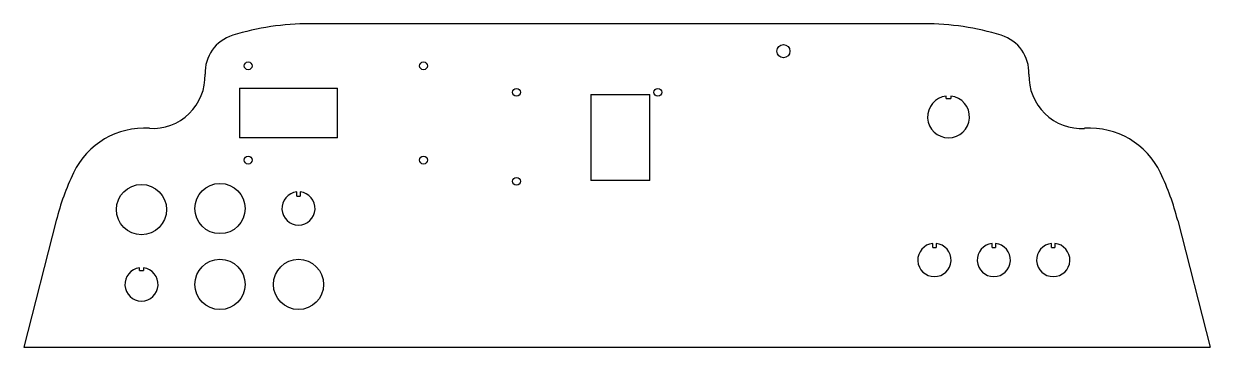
# Model space of a CAD drawing. Extents: x 4 to 457, y 3 to 126.
import ezdxf

# ---------------------------------------------------------------- set-up
doc = ezdxf.new("R2010")
doc.units = 0
doc.layers.get('0').update_dxf_attribs({"linetype": 'CONTINUOUS'})

msp = doc.modelspace()

# ---------------------------------------------------------------- linework, layer by layer
at = {"color": 1}
for p, q in [((348.13, 126.28), (113.31, 126.28)), ((86.44, 101.68), (86.44, 82.68)), ((86.44, 101.68), (123.94, 101.68)), ((123.94, 82.68), (123.94, 101.68)), ((220.72, 99.28), (220.72, 66.38)), ((220.72, 99.28), (243.22, 99.28)), ((243.22, 66.38), (243.22, 99.28)), ((356.56, 97.68), (356.56, 98.64)), ((356.56, 97.68), (358.26, 97.68)), ((358.26, 98.64), (358.26, 97.68)), ((123.94, 82.68), (86.44, 82.68)), ((243.22, 66.38), (220.72, 66.38)), ((108.37, 60.43), (108.37, 62)), ((108.37, 60.43), (109.67, 60.43)), ((109.67, 62), (109.67, 60.43)), ((16.44, 51.12), (4.02, 2.68)), ((444.99, 51.12), (457.41, 2.68)), ((351.36, 40.78), (351.36, 42.35)), ((352.66, 42.35), (352.66, 40.78)), ((374.06, 40.78), (374.06, 42.35)), ((375.36, 42.35), (375.36, 40.78)), ((396.76, 40.78), (396.76, 42.35)), ((398.06, 42.35), (398.06, 40.78)), ((351.36, 40.78), (352.66, 40.78)), ((374.06, 40.78), (375.36, 40.78)), ((396.76, 40.78), (398.06, 40.78)), ((48.24, 32.02), (48.24, 32.98)), ((48.24, 32.02), (49.81, 32.02)), ((49.81, 32.98), (49.81, 32.02)), ((4.02, 2.68), (457.41, 2.68))]:
    msp.add_line(p, q, dxfattribs=at)
for centre, radius in [((294.3, 115.78), 2.5), ((89.79, 110.18), 1.5), ((156.79, 110.18), 1.5), ((192.32, 100.08), 1.5), ((246.32, 100.08), 1.5), ((89.79, 74.18), 1.5), ((156.79, 74.18), 1.5), ((49.02, 55.28), 9.6), ((79.02, 55.68), 9.6), ((192.32, 66.08), 1.5), ((79.02, 26.68), 9.6), ((109.02, 26.68), 9.6)]:
    msp.add_circle(centre, radius, dxfattribs=at)
for centre, radius, start, end in [((113.31, 26.28), 100, 90, 107.1198), ((348.13, 26.28), 100, 72.8801, 90), ((88.29, 107.51), 15, 107.1198, 182.0198), ((373.15, 107.51), 15, 357.9795, 72.8801), ((53.31, 106.28), 20, 266.3339, 2.0198), ((408.13, 106.27), 20, 177.9796, 273.6661), ((357.41, 90.68), 8, 96.0992, 83.9008), ((50.11, 56.38), 30, 86.3339, 154.5302), ((411.32, 56.38), 30, 25.4694, 93.6662), ((113.31, 26.28), 100, 154.5302, 165.617), ((348.13, 26.28), 100, 14.383, 25.4694), ((109.02, 55.68), 6.35, 95.8789, 84.1284), ((352.01, 36.03), 6.35, 95.8789, 84.1284), ((374.71, 36.03), 6.35, 95.8789, 84.1284), ((397.41, 36.03), 6.35, 95.8789, 84.1284), ((49.02, 26.68), 6.35, 97.1042, 82.9018)]:
    msp.add_arc(centre, radius, start, end, dxfattribs=at)

doc.saveas('drawing.dxf')
